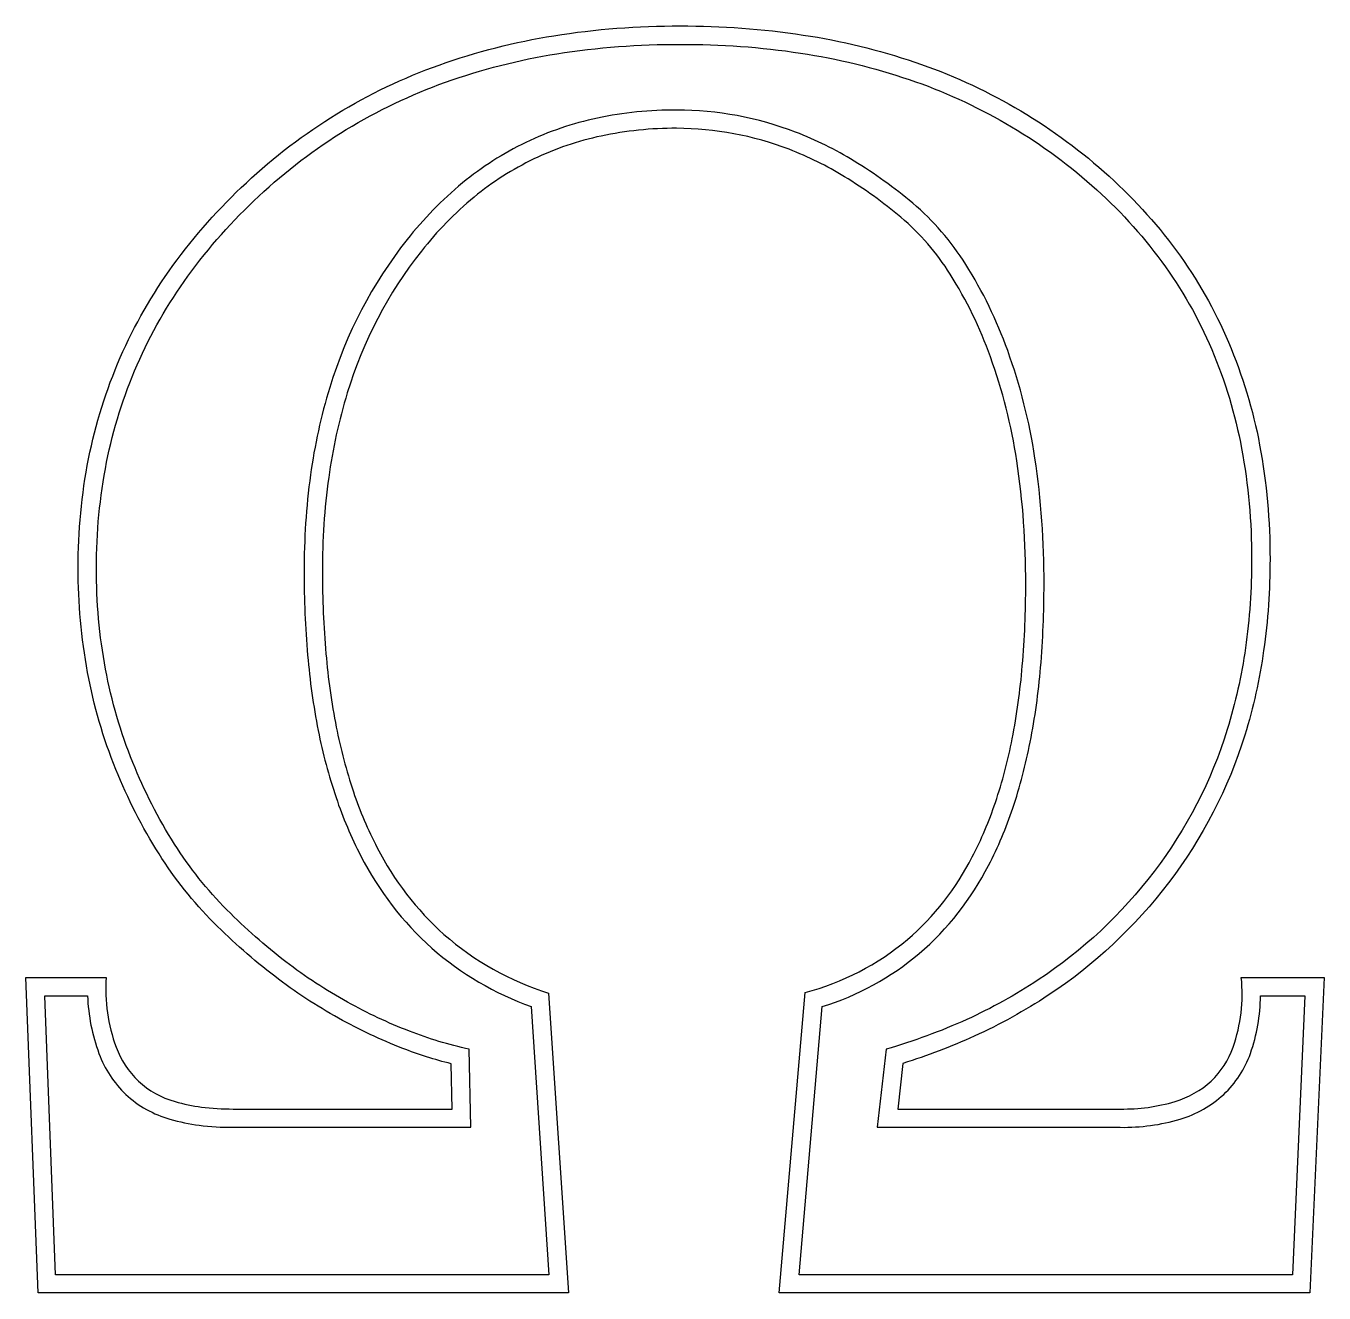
# Model space of a CAD drawing. Extents: x 2.7 to 14.2, y 1.3 to 12.5.
import ezdxf

# ---------------------------------------------------------------- set-up
doc = ezdxf.new("R2010")
doc.units = 0
doc.header["$MEASUREMENT"] = 0
doc.layers.add('OMEGA', color=1, linetype='CONTINUOUS')
doc.layers.add('OUTLINE', color=5, linetype='CONTINUOUS')

msp = doc.modelspace()

# ---------------------------------------------------------------- linework, layer by layer
at = {"layer": 'OMEGA'}
msp.add_lwpolyline([(2.906, 3.953), (3.281, 3.953, 0.078831), (3.381, 3.447, 0.112141), (3.617, 3.086, 0.11708), (4.006, 2.869, 0.041884), (4.263, 2.815, 0.032215), (4.562, 2.797), (6.656, 2.797), (6.641, 3.484, -0.040058), (6.115, 3.643, -0.033283), (5.57, 3.898, -0.037686), (5.027, 4.254, -0.033155), (4.508, 4.711, -0.054443), (4.047, 5.289, -0.045706), (3.68, 6.008, -0.0503), (3.439, 6.83, -0.046372), (3.359, 7.719, -0.049475), (3.449, 8.65, -0.053799), (3.717, 9.506, -0.053489), (4.164, 10.287, -0.048696), (4.789, 10.992, -0.102905), (6.432, 11.994, -0.046467), (7.413, 12.245, -0.040054), (8.5, 12.328, -0.03824), (9.559, 12.251, -0.0444), (10.516, 12.018, -0.09963), (12.125, 11.086, -0.054243), (12.74, 10.415, -0.056998), (13.18, 9.643, -0.054138), (13.443, 8.77, -0.04713), (13.531, 7.797, -0.035593), (13.477, 7.016, -0.040223), (13.316, 6.297, -0.088256), (12.672, 5.047, -0.084163), (11.652, 4.094, -0.039594), (11.023, 3.746, -0.0358), (10.312, 3.484), (10.234, 2.797), (12.375, 2.797, 0.076707), (12.903, 2.869, 0.112853), (13.285, 3.086, 0.116959), (13.521, 3.447, 0.082665), (13.609, 3.953), (14, 3.953), (13.891, 1.5), (9.547, 1.5), (9.75, 3.859, 0.099615), (10.604, 4.326, 0.09701), (11.215, 5.102, 0.03948), (11.428, 5.605, 0.032771), (11.581, 6.186, 0.026781), (11.673, 6.843, 0.02183), (11.703, 7.578, 0.038611), (11.623, 8.686, 0.049829), (11.383, 9.633, 0.054563), (11.014, 10.391, 0.076182), (10.547, 10.93, 0.037458), (10.031, 11.301, 0.045753), (9.516, 11.555, 0.0915), (8.469, 11.75, 0.053011), (7.77, 11.679, 0.059325), (7.141, 11.465, 0.059619), (6.582, 11.108, 0.053721), (6.094, 10.609, 0.093692), (5.414, 9.309, 0.040527), (5.244, 8.538, 0.034724), (5.188, 7.688, 0.022248), (5.219, 6.951, 0.026982), (5.312, 6.288, 0.03255), (5.469, 5.699, 0.038567), (5.688, 5.184, 0.092461), (6.312, 4.374, 0.093844), (7.188, 3.859), (7.344, 1.5), (3, 1.5), (2.906, 3.953)], format="xyb", close=True, dxfattribs=at)
at = {"layer": 'OUTLINE'}
msp.add_lwpolyline([(2.738, 4.115), (3.445, 4.115, 0.10521), (3.532, 3.503, 0.111377), (3.728, 3.204, 0.116799), (4.051, 3.024, 0.042123), (4.283, 2.975, 0.03226), (4.562, 2.958), (6.491, 2.958), (6.482, 3.356, -0.03114), (6.056, 3.492, -0.033277), (5.492, 3.757, -0.037681), (4.929, 4.126, -0.03316), (4.393, 4.597, -0.054453), (3.91, 5.203, -0.045692), (3.53, 5.947, -0.050289), (3.281, 6.801, -0.046352), (3.198, 7.719, -0.049456), (3.29, 8.681, -0.053815), (3.569, 9.571, -0.053504), (4.033, 10.381, -0.048682), (4.679, 11.11, -0.102885), (6.377, 12.146, -0.046468), (7.387, 12.404, -0.040036), (8.5, 12.49, -0.038222), (9.583, 12.41, -0.044397), (10.567, 12.171, -0.099612), (12.232, 11.207, -0.054239), (12.87, 10.51, -0.057019), (13.328, 9.706, -0.054153), (13.602, 8.8, -0.047108), (13.693, 7.797, -0.03557), (13.637, 6.993, -0.04022), (13.471, 6.249, -0.088247), (12.8, 4.949, -0.08416), (11.741, 3.959, -0.039597), (11.089, 3.599, -0.03084), (10.461, 3.36), (10.415, 2.958), (12.376, 2.958, 0.076889), (12.857, 3.024, 0.112303), (13.175, 3.204, 0.1163), (13.368, 3.501, 0.11143), (13.44, 4.115), (14.169, 4.115), (14.045, 1.339), (9.371, 1.339), (9.599, 3.984, 0.111296), (10.5, 4.449, 0.096966), (11.071, 5.176, 0.039523), (11.275, 5.656, 0.032773), (11.423, 6.216, 0.026783), (11.512, 6.857, 0.021849), (11.542, 7.578, 0.038633), (11.463, 8.662, 0.049848), (11.231, 9.578, 0.054586), (10.877, 10.305, 0.076129), (10.443, 10.806, 0.037426), (9.947, 11.163, 0.045759), (9.458, 11.404, 0.091523), (8.468, 11.589, 0.053014), (7.803, 11.521, 0.059293), (7.211, 11.319, 0.059585), (6.685, 10.984, 0.053716), (6.221, 10.509, 0.093717), (5.568, 9.261, 0.04054), (5.404, 8.516, 0.034741), (5.349, 7.688, 0.022261), (5.38, 6.965, 0.026984), (5.471, 6.319, 0.032551), (5.622, 5.75, 0.038599), (5.831, 5.258, 0.092425), (6.419, 4.495, 0.104081), (7.341, 3.978), (7.516, 1.339), (2.845, 1.339)], format="xyb", close=True, dxfattribs=at)

doc.saveas('drawing.dxf')
